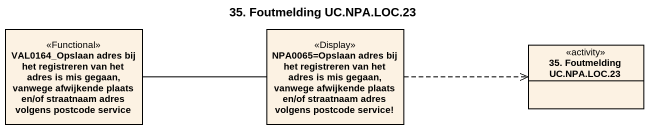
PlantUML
@startuml
title 35. Foutmelding UC.NPA.LOC.23
hide circle
hide empty members
class "VAL0164_Opslaan adres bij het registreren van het adres is mis gegaan, vanwege afwijkende plaats en/of straatnaam adres volgens postcode service" as VAL0164_Opslaan_adres_bij <<Functional>>
class "NPA0065=Opslaan adres bij het registreren van het adres is mis gegaan, vanwege afwijkende plaats en/of straatnaam adres volgens postcode service!" as NPA0065_Opslaan_adres_bij <<Display>>
class "35. Foutmelding UC.NPA.LOC.23" as c35_Foutmelding_UC_NPA_LOC_23 <<activity>>
VAL0164_Opslaan_adres_bij -right- NPA0065_Opslaan_adres_bij
NPA0065_Opslaan_adres_bij .right.> c35_Foutmelding_UC_NPA_LOC_23
@enduml
